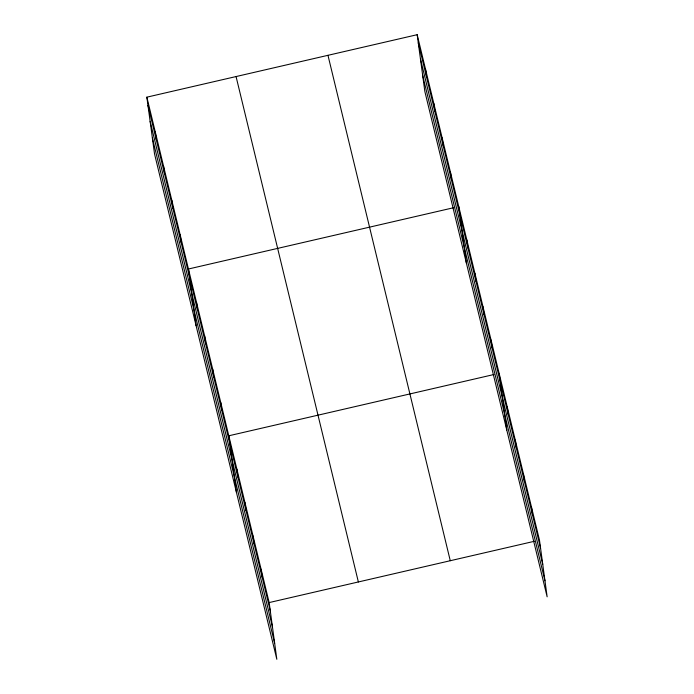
<?xml version="1.0" encoding="UTF-8"?>
<svg xmlns="http://www.w3.org/2000/svg" width="694" height="694" viewBox="0 0 694 694"><rect width="100%" height="100%" fill="white"/><g stroke="black" fill="none" stroke-linecap="round" stroke-linejoin="round"><path stroke-width="1.04" d="M146.859 97.169L269.159 602.574L276.828 659.3L154.528 153.895L146.859 97.169L417.172 34.7L539.472 540.106L547.141 596.831L424.841 91.426L417.172 34.7M453.624 207.723L188.438 269.003L196.107 325.729M493.989 374.508L228.794 435.789L236.472 492.514M269.159 602.574L534.345 541.294M418.274 42.863L540.574 548.269M420.443 58.886L542.743 564.291M422.672 75.403L544.972 580.809M327.967 55.312L450.267 560.717M236.064 76.557L358.364 581.962M147.961 105.332L270.261 610.737M150.13 121.355L272.43 626.76M152.359 137.872L274.659 643.277M531.404 506.75L532.506 514.905M523.328 473.395L524.43 481.549M515.26 440.039L516.362 448.194M507.184 406.675L508.286 414.839M499.116 373.32L506.785 430.046M491.04 339.965L492.141 348.128M482.972 306.609L484.074 314.764M474.896 273.254L476.006 281.408M466.828 239.898L467.93 248.053M458.751 206.534L466.429 263.26M450.441 172.173L451.542 180.327M442.121 137.802L443.223 145.966M433.802 103.432L434.912 111.595M425.491 69.07L426.593 77.225M261.083 569.219L262.185 577.373M253.015 535.863L254.117 544.018M244.939 502.499L246.049 510.663M236.871 469.144L237.973 477.307M220.727 402.433L221.828 410.596M212.659 369.078L213.761 377.232M204.583 335.723L205.684 343.877M196.515 302.367L197.617 310.522M180.119 234.641L181.229 242.796M171.808 200.271L172.91 208.434M163.489 165.901L164.591 174.064M155.178 131.539L156.28 139.694"/></g></svg>
